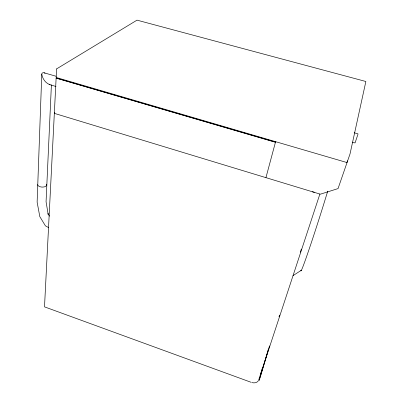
<?xml version="1.0" encoding="UTF-8"?>
<svg xmlns="http://www.w3.org/2000/svg" width="403" height="403" viewBox="0 0 403 403"><rect width="100%" height="100%" fill="white"/><g stroke="black" fill="none" stroke-linecap="round" stroke-linejoin="round"><path stroke-width="0.6" d="M56.264 76.308L43.232 72.565L41.952 73.326L41.776 74.273L37.131 202.135L39.801 216.582L45.408 225.836L48.667 227.614M51.403 84.806L46.068 201.762L48.194 214.507L48.007 213.605L49.493 216.199M275.496 142.088L56.128 78.066L44.511 306.859L251.26 382.351M347.376 160.726L346.832 163.17L338.041 188.594L320.365 194.191L54.334 113.354L54.612 112.563M265.935 177.652L275.602 141.68M262.66 367.143L260.182 375.475L260.686 375.661L259.184 380.21L258.686 380.024L319.886 194.05M259.184 380.21L268.317 349.451M260.686 375.661L269.516 345.88M278.997 316.854L279.576 315.081M258.459 380.593C257.255 382.82 254.303 383.203 252.066 382.598M293.026 275.627L301.409 270.222M41.776 74.273C42.461 78.706 45.63 83.406 50.083 84.665M354.187 132.773L357.985 133.851L357.924 134.406L355.038 142.959L352.333 142.183M56.128 78.066L275.445 142.269M49.08 84.454L56.022 86.504M44.249 72.797L45.03 73.215M314.385 192.236A7.934 3.718 16.8 0 1 312.36 191.757M301.358 249.074A67.024 1.038 -72.4 0 1 300.306 252.263M46.557 184.181A4.544 2.388 2.4 0 1 42.829 187.088A4.544 2.388 2.4 0 1 37.65 184.574M327.735 191.123A58.395 1.562 -72.4 0 1 309.731 247.427A58.395 1.562 -72.4 0 1 300.89 270.509M56.591 68.898L56.158 77.477L347.038 162.575L350.021 153.951L365.869 81.492L137.015 20.15L56.591 68.898"/></g></svg>
